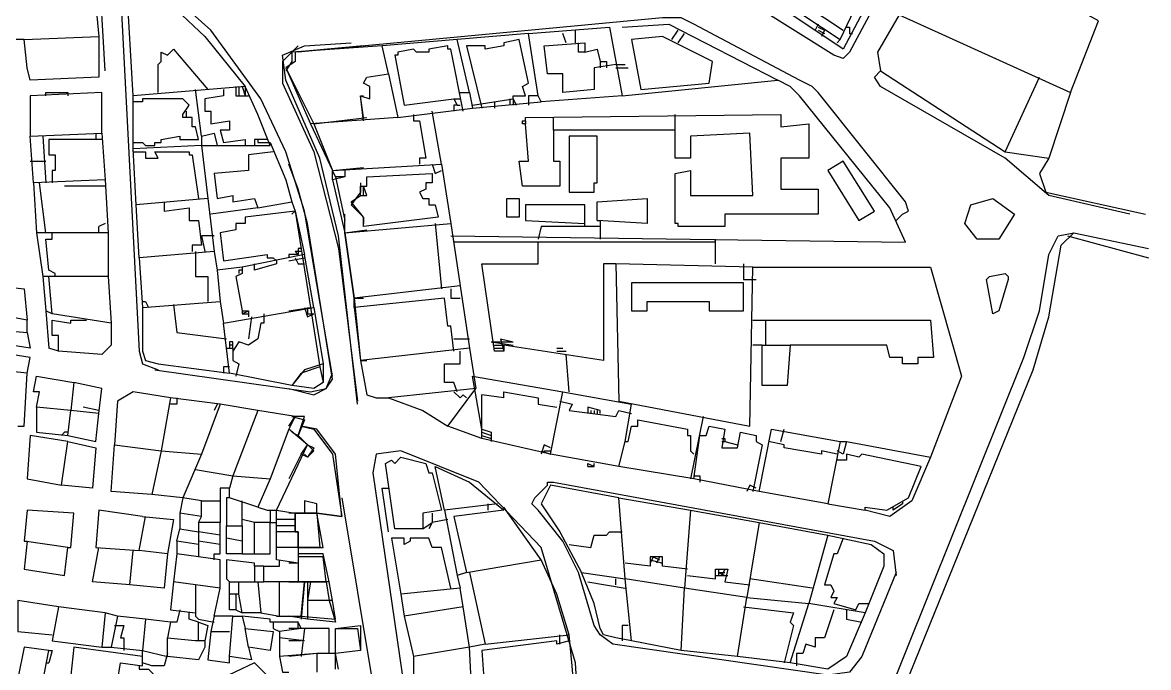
# Model space of a CAD drawing. Extents: x 636135 to 636995, y 811025 to 813508.
# Drawn here: x 636599.5 to 636961, y 812751.5 to 812958.5 of the extents above; entities that cross this region are included whole.
import ezdxf

# ---------------------------------------------------------------- set-up
doc = ezdxf.new("R2010")
doc.units = 0
for name, color, linetype in [('BLOCK', 7, 'CONTINUOUS'), ('BUILD', 3, 'CONTINUOUS'), ('ROADFAC', 4, 'CONTINUOUS')]:
    doc.layers.add(name, color=color, linetype=linetype)

msp = doc.modelspace()

# ---------------------------------------------------------------- linework, layer by layer
at = {"layer": 'BLOCK'}
for points in [[(636887, 812990), (636865, 812949)], [(636860, 812948), (636801, 812985)], [(636626, 812943), (636624, 812978)], [(636676, 812934), (636660, 812956), (636640, 812974)], [(636631, 812968), (636637, 812853)], [(636805, 812960), (636688, 812949)], [(636815, 812958), (636811, 812960), (636805, 812960)], [(636849, 812940), (636815, 812958)], [(636701, 812890), (636695, 812915), (636684, 812940), (636683, 812948), (636690, 812951)], [(636688, 812951), (636683, 812946), (636683, 812939), (636693, 812917), (636701, 812886)], [(636690, 812951), (636705, 812952)], [(636865, 812949), (636863, 812947), (636860, 812948)], [(636875, 812938), (636873, 812941), (636875, 812943)], [(636855, 812936), (636853, 812938), (636849, 812940)], [(636955, 812897), (636929, 812903), (636915, 812915), (636875, 812938)], [(636690, 812898), (636684, 812917), (636676, 812934)], [(636883, 812901), (636855, 812936)], [(636691, 812894), (636688, 812905), (636685, 812913)], [(636699, 812845), (636690, 812898)], [(636882, 812897), (636884, 812898), (636883, 812901)], [(636880, 812895), (636882, 812897)], [(636699, 812844), (636691, 812894)], [(636707, 812836), (636701, 812890)], [(636701, 812886), (636707, 812837)], [(636637, 812853), (636638, 812849), (636643, 812847)], [(636642, 812847), (636692, 812840)], [(636692, 812840), (636697, 812841), (636699, 812846)], [(636693, 812839), (636697, 812841), (636699, 812844)], [(636685, 812841), (636693, 812839)], [(636778, 812737), (636777, 812753), (636766, 812790), (636746, 812811), (636721, 812821), (636713, 812820), (636712, 812814)], [(636712, 812814), (636722, 812745), (636721, 812728)], [(636764, 812806), (636768, 812810)], [(636768, 812810), (636768, 812811), (636770, 812811)], [(636770, 812811), (636873, 812792)], [(636702, 812806), (636712, 812746)], [(636765, 812802), (636763, 812804), (636764, 812806)], [(636773, 812792), (636765, 812802)], [(636789, 812759), (636785, 812762), (636783, 812765), (636778, 812782), (636773, 812792)], [(636873, 812792), (636879, 812789), (636880, 812781)], [(636880, 812782), (636869, 812755)], [(636858, 812749), (636789, 812759)], [(636869, 812755), (636865, 812750), (636858, 812749)]]:
    msp.add_lwpolyline(points, dxfattribs=at)
at = {"layer": 'BUILD'}
for points in [[(636945, 812959), (636894, 812987), (636881, 812961), (636936, 812936), (636945, 812959)], [(636600, 812953), (636597, 812953), (636592, 812966), (636593, 812975), (636622, 812975), (636624, 812954)], [(636858, 812977), (636850, 812961), (636862, 812953), (636870, 812970), (636858, 812977)], [(636638, 812973), (636658, 812954), (636671, 812938)], [(636671, 812938), (636635, 812935), (636633, 812970)], [(636873, 812969), (636863, 812950), (636842, 812964)], [(636851, 812964), (636863, 812956)], [(636881, 812961), (636874, 812949), (636875, 812943), (636915, 812917), (636926, 812941)], [(636762, 812955), (636788, 812957)], [(636777, 812952), (636777, 812956)], [(636788, 812957), (636792, 812935)], [(636792, 812957), (636807, 812958), (636842, 812940)], [(636808, 812953), (636810, 812956)], [(636855, 812958), (636854, 812956)], [(636855, 812957), (636857, 812956)], [(636855, 812956), (636857, 812955)], [(636857, 812956), (636856, 812954)], [(636864, 812957), (636865, 812957), (636865, 812955), (636866, 812955)], [(636624, 812954), (636624, 812941), (636602, 812940), (636601, 812944), (636600, 812953), (636624, 812954)], [(636743, 812936), (636739, 812953), (636715, 812951)], [(636765, 812935), (636762, 812955), (636739, 812953)], [(636744, 812932), (636757, 812934), (636757, 812935), (636761, 812935), (636760, 812938), (636762, 812939), (636759, 812953), (636754, 812952), (636754, 812951), (636748, 812950), (636748, 812951), (636742, 812951), (636747, 812931)], [(636774, 812952), (636773, 812955)], [(636795, 812953), (636798, 812937), (636820, 812939), (636821, 812946), (636805, 812954), (636795, 812953)], [(636810, 812952), (636812, 812955)], [(636862, 812953), (636861, 812952)], [(636643, 812936), (636643, 812945), (636644, 812946), (636644, 812949)], [(636644, 812949), (636646, 812948), (636648, 812950)], [(636648, 812950), (636659, 812937)], [(636687, 812949), (636687, 812946), (636684, 812944)], [(636686, 812949), (636686, 812946), (636684, 812943)], [(636717, 812942), (636715, 812951), (636686, 812949)], [(636709, 812951), (636687, 812949)], [(636741, 812930), (636737, 812950), (636736, 812950), (636736, 812951), (636730, 812950), (636730, 812949), (636726, 812949), (636725, 812950), (636720, 812949), (636720, 812948), (636719, 812948), (636722, 812932), (636738, 812934), (636739, 812932), (636738, 812932), (636738, 812930)], [(636790, 812945), (636783, 812944), (636783, 812937), (636773, 812936), (636773, 812942), (636768, 812942), (636767, 812951), (636780, 812952), (636780, 812949), (636784, 812950), (636785, 812946), (636787, 812946), (636787, 812944)], [(636778, 812949), (636778, 812952)], [(636780, 812949), (636778, 812949)], [(636785, 812946), (636785, 812944)], [(636790, 812945), (636793, 812945)], [(636684, 812944), (636693, 812926), (636710, 812928)], [(636684, 812944), (636692, 812926)], [(636709, 812927), (636708, 812935), (636711, 812934), (636711, 812938), (636709, 812939), (636710, 812941), (636717, 812942)], [(636717, 812942), (636720, 812928)], [(636790, 812944), (636794, 812944)], [(636668, 812938), (636668, 812935), (636672, 812935)], [(636669, 812938), (636669, 812935)], [(636670, 812938), (636671, 812935)], [(636679, 812919), (636675, 812929), (636671, 812938)], [(636671, 812938), (636671, 812935)], [(636737, 812890), (636883, 812888), (636878, 812899), (636849, 812935), (636846, 812938), (636842, 812940)], [(636792, 812935), (636842, 812940)], [(636625, 812923), (636625, 812936), (636602, 812935), (636602, 812922), (636625, 812923)], [(636607, 812935), (636607, 812936), (636614, 812936), (636614, 812935)], [(636657, 812919), (636635, 812918), (636635, 812935)], [(636651, 812934), (636644, 812934), (636644, 812934), (636642, 812934), (636642, 812934), (636638, 812934), (636638, 812933), (636635, 812933)], [(636651, 812929), (636653, 812932), (636651, 812934)], [(636657, 812922), (636655, 812937)], [(636664, 812937), (636664, 812935), (636658, 812934), (636658, 812930), (636660, 812930), (636660, 812926), (636666, 812927), (636666, 812924), (636663, 812924), (636664, 812920), (636671, 812921), (636671, 812919)], [(636709, 812928), (636708, 812935), (636709, 812935)], [(636738, 812934), (636740, 812934)], [(636740, 812936), (636743, 812936)], [(636743, 812936), (636744, 812931)], [(636756, 812934), (636756, 812932)], [(636757, 812934), (636758, 812932)], [(636757, 812934), (636757, 812932)], [(636765, 812935), (636762, 812935)], [(636762, 812935), (636762, 812932)], [(636766, 812933), (636765, 812935)], [(636792, 812935), (636766, 812933)], [(636936, 812936), (636929, 812915), (636926, 812910), (636928, 812904), (636960, 812897)], [(636720, 812928), (636744, 812931)], [(636739, 812932), (636740, 812932)], [(636744, 812931), (636766, 812933)], [(636751, 812933), (636751, 812931)], [(636635, 812920), (636638, 812920), (636639, 812919), (636642, 812919), (636642, 812920), (636644, 812920), (636644, 812921), (636650, 812922), (636650, 812921), (636656, 812921), (636655, 812925), (636654, 812925), (636654, 812928), (636651, 812928), (636651, 812929)], [(636652, 812930), (636652, 812928)], [(636652, 812929), (636652, 812928)], [(636720, 812928), (636692, 812926), (636699, 812911)], [(636725, 812929), (636725, 812927), (636727, 812927), (636729, 812915), (636727, 812915), (636727, 812913)], [(636734, 812913), (636731, 812930)], [(636761, 812928), (636843, 812929), (636843, 812925), (636852, 812926), (636852, 812915), (636843, 812915), (636843, 812905), (636855, 812905), (636855, 812897), (636825, 812897), (636825, 812893), (636810, 812893), (636810, 812894), (636809, 812894), (636809, 812910), (636814, 812911), (636814, 812903), (636834, 812903), (636833, 812923), (636814, 812922), (636814, 812915), (636809, 812915), (636809, 812924), (636770, 812924), (636770, 812914), (636772, 812914), (636772, 812906), (636760, 812906), (636759, 812914), (636762, 812914), (636761, 812926), (636760, 812926), (636760, 812927), (636761, 812927), (636761, 812928)], [(636761, 812927), (636761, 812926)], [(636770, 812924), (636770, 812928)], [(636809, 812924), (636809, 812929)], [(636693, 812926), (636699, 812911), (636709, 812912)], [(636625, 812923), (636626, 812908), (636603, 812907), (636602, 812922)], [(636606, 812922), (636607, 812907)], [(636625, 812921), (636608, 812921), (636608, 812916), (636610, 812916), (636610, 812911), (636609, 812911), (636609, 812907)], [(636623, 812923), (636623, 812921)], [(636657, 812922), (636661, 812923), (636662, 812919)], [(636657, 812922), (636657, 812919), (636679, 812919)], [(636678, 812921), (636674, 812921), (636674, 812919)], [(636675, 812921), (636675, 812920), (636679, 812920)], [(636679, 812920), (636684, 812908), (636686, 812901)], [(636784, 812922), (636775, 812922), (636775, 812904), (636783, 812904), (636783, 812907), (636784, 812907), (636784, 812922)], [(636659, 812902), (636636, 812900), (636635, 812918)], [(636635, 812917), (636639, 812917), (636639, 812915), (636643, 812915), (636642, 812917), (636653, 812917), (636653, 812916), (636654, 812916), (636656, 812902)], [(636657, 812919), (636659, 812902)], [(636680, 812917), (636672, 812916), (636672, 812911), (636661, 812910), (636662, 812902), (636667, 812903), (636667, 812901), (636674, 812902), (636675, 812899), (636686, 812901)], [(636915, 812917), (636929, 812915)], [(636602, 812914), (636607, 812914)], [(636703, 812911), (636703, 812909), (636699, 812908), (636699, 812911), (636734, 812913), (636737, 812894)], [(636731, 812913), (636732, 812910), (636734, 812911)], [(636863, 812914), (636858, 812911), (636868, 812895), (636873, 812898), (636863, 812914)], [(636703, 812911), (636703, 812909), (636700, 812909), (636699, 812911)], [(636700, 812909), (636703, 812895)], [(636708, 812903), (636708, 812906), (636710, 812906), (636710, 812909), (636731, 812910), (636731, 812907), (636729, 812907), (636729, 812905), (636727, 812904), (636728, 812902), (636730, 812902), (636730, 812900), (636732, 812900), (636733, 812896), (636709, 812893), (636709, 812896)], [(636603, 812907), (636604, 812891)], [(636626, 812908), (636627, 812891), (636607, 812891), (636605, 812907)], [(636626, 812906), (636613, 812906)], [(636699, 812908), (636703, 812891)], [(636708, 812907), (636708, 812904)], [(636708, 812903), (636710, 812903), (636709, 812906)], [(636709, 812903), (636709, 812906)], [(636659, 812902), (636661, 812885), (636637, 812883), (636636, 812900)], [(636708, 812904), (636705, 812900), (636709, 812896)], [(636709, 812896), (636705, 812901), (636708, 812903)], [(636755, 812902), (636759, 812902), (636759, 812896), (636755, 812896), (636755, 812902)], [(636784, 812895), (636784, 812901), (636800, 812902), (636800, 812894), (636784, 812895), (636785, 812895), (636785, 812893), (636766, 812893), (636765, 812889)], [(636645, 812901), (636645, 812898), (636653, 812899), (636653, 812895), (636656, 812895), (636657, 812887), (636654, 812887), (636654, 812885)], [(636675, 812899), (636660, 812897)], [(636687, 812898), (636671, 812896), (636671, 812894), (636668, 812894), (636668, 812892), (636663, 812891), (636664, 812882), (636678, 812884), (636678, 812883), (636680, 812883), (636681, 812882)], [(636686, 812901), (636687, 812898), (636690, 812884)], [(636686, 812897), (636687, 812898), (636692, 812867)], [(636780, 812893), (636780, 812900), (636761, 812900), (636761, 812895), (636780, 812894)], [(636703, 812891), (636703, 812897)], [(636709, 812896), (636709, 812894)], [(636604, 812891), (636606, 812877)], [(636607, 812891), (636604, 812891)], [(636627, 812891), (636627, 812877), (636610, 812877), (636610, 812878), (636608, 812879), (636607, 812889), (636609, 812889), (636609, 812891)], [(636626, 812894), (636624, 812893)], [(636624, 812891), (636624, 812893)], [(636737, 812894), (636740, 812874), (636706, 812870), (636703, 812891), (636737, 812894)], [(636703, 812891), (636710, 812892)], [(636703, 812891), (636706, 812870), (636709, 812870)], [(636732, 812894), (636734, 812873)], [(636785, 812893), (636785, 812889)], [(636821, 812491), (636860, 812679), (636870, 812714), (636924, 812847), (636929, 812864), (636933, 812887), (636937, 812891), (636961, 812886)], [(636937, 812891), (636961, 812886)], [(636661, 812890), (636657, 812890), (636658, 812885)], [(636822, 812888), (636738, 812888)], [(636790, 812881), (636786, 812881), (636786, 812850), (636754, 812855), (636754, 812853), (636751, 812853), (636747, 812881), (636765, 812881), (636765, 812888)], [(636822, 812881), (636822, 812889)], [(636935, 812890), (636961, 812883)], [(636655, 812885), (636655, 812877), (636659, 812877), (636659, 812869)], [(636661, 812885), (636662, 812879)], [(636693, 812867), (636690, 812884), (636670, 812880), (636670, 812878), (636668, 812877), (636670, 812866), (636672, 812866), (636672, 812864)], [(636689, 812886), (636688, 812886), (636688, 812884), (636685, 812884), (636685, 812883)], [(636688, 812884), (636685, 812884)], [(636689, 812885), (636687, 812885)], [(636687, 812885), (636688, 812884)], [(636637, 812883), (636638, 812867), (636663, 812869)], [(636670, 812880), (636662, 812879)], [(636681, 812882), (636681, 812881), (636674, 812879), (636674, 812881)], [(636685, 812882), (636690, 812883)], [(636687, 812883), (636688, 812881), (636690, 812881)], [(636687, 812883), (636688, 812881)], [(636688, 812881), (636690, 812881)], [(636834, 812880), (636790, 812881), (636791, 812837), (636833, 812829)], [(636831, 812881), (636831, 812876), (636835, 812876)], [(636833, 812829), (636834, 812880), (636891, 812880), (636901, 812845), (636891, 812819)], [(636606, 812877), (636607, 812866)], [(636610, 812877), (636606, 812877)], [(636627, 812877), (636628, 812862), (636609, 812865), (636608, 812877)], [(636662, 812879), (636663, 812869)], [(636670, 812879), (636669, 812879), (636669, 812878)], [(636591, 812874), (636600, 812873), (636601, 812863)], [(636737, 812873), (636737, 812870), (636740, 812870)], [(636740, 812874), (636743, 812854)], [(636831, 812875), (636795, 812875), (636795, 812866), (636800, 812866), (636800, 812869), (636820, 812869), (636820, 812866), (636831, 812866), (636831, 812875)], [(636638, 812869), (636639, 812869), (636640, 812867)], [(636663, 812869), (636664, 812862)], [(636706, 812870), (636708, 812850), (636710, 812850)], [(636706, 812870), (636709, 812870)], [(636738, 812853), (636737, 812861), (636736, 812861), (636735, 812870), (636706, 812867), (636708, 812850)], [(636706, 812867), (636706, 812870)], [(636607, 812866), (636608, 812854)], [(636609, 812865), (636607, 812866)], [(636638, 812867), (636638, 812853)], [(636648, 812868), (636649, 812859), (636665, 812857)], [(636664, 812862), (636693, 812867), (636696, 812849)], [(636670, 812866), (636670, 812865), (636672, 812865)], [(636670, 812865), (636672, 812866)], [(636685, 812866), (636692, 812867), (636695, 812848)], [(636690, 812867), (636691, 812864), (636693, 812865)], [(636691, 812867), (636691, 812865), (636693, 812865)], [(636601, 812859), (636601, 812863), (636590, 812865)], [(636628, 812862), (636628, 812855), (636625, 812852), (636611, 812853), (636611, 812858), (636609, 812858), (636609, 812863), (636615, 812862), (636615, 812863), (636620, 812863), (636620, 812863)], [(636643, 812849), (636666, 812846), (636664, 812862)], [(636677, 812865), (636677, 812862), (636676, 812862), (636675, 812857), (636672, 812855), (636669, 812856), (636667, 812853)], [(636673, 812864), (636672, 812857)], [(636834, 812863), (636891, 812863), (636892, 812851), (636887, 812851), (636887, 812849), (636882, 812849), (636882, 812851), (636878, 812851), (636877, 812855), (636846, 812855), (636845, 812842), (636837, 812842), (636837, 812855), (636834, 812855)], [(636838, 812863), (636838, 812855)], [(636589, 812853), (636590, 812860), (636601, 812859), (636602, 812854), (636589, 812856)], [(636667, 812854), (636667, 812856), (636666, 812856), (636666, 812854)], [(636667, 812855), (636666, 812855)], [(636738, 812857), (636743, 812857)], [(636750, 812856), (636757, 812856)], [(636750, 812856), (636757, 812855)], [(636751, 812855), (636754, 812855)], [(636753, 812857), (636757, 812856)], [(636753, 812857), (636754, 812853)], [(636837, 812855), (636846, 812855)], [(636601, 812846), (636602, 812851), (636589, 812853), (636588, 812848)], [(636611, 812853), (636608, 812854)], [(636638, 812853), (636639, 812850), (636643, 812849)], [(636665, 812854), (636667, 812854), (636667, 812850), (636669, 812849), (636668, 812845)], [(636743, 812854), (636708, 812850), (636710, 812839)], [(636739, 812840), (636738, 812843), (636735, 812843), (636735, 812849), (636740, 812849), (636740, 812853)], [(636743, 812854), (636745, 812841)], [(636751, 812854), (636754, 812854)], [(636771, 812854), (636773, 812854)], [(636771, 812854), (636773, 812854)], [(636771, 812853), (636774, 812853)], [(636775, 812840), (636774, 812852)], [(636598, 812829), (636600, 812829), (636601, 812846), (636572, 812849), (636569, 812831)], [(636666, 812848), (636664, 812848), (636664, 812846)], [(636696, 812849), (636690, 812847), (636686, 812842)], [(636696, 812849), (636696, 812843), (636693, 812841), (636686, 812842)], [(636695, 812848), (636689, 812846), (636686, 812842)], [(636695, 812848), (636696, 812843), (636693, 812841), (636686, 812842)], [(636708, 812850), (636710, 812839)], [(636603, 812840), (636604, 812845), (636616, 812843), (636615, 812834), (636604, 812835), (636605, 812840), (636603, 812840)], [(636686, 812842), (636666, 812846)], [(636769, 812820), (636747, 812825), (636747, 812828), (636744, 812845), (636773, 812840)], [(636624, 812833), (636625, 812841), (636616, 812843)], [(636647, 812838), (636635, 812840), (636630, 812837), (636629, 812823)], [(636745, 812841), (636717, 812838)], [(636747, 812825), (636736, 812829), (636745, 812841)], [(636738, 812840), (636740, 812838), (636741, 812839), (636742, 812838)], [(636754, 812838), (636754, 812840), (636765, 812838), (636765, 812836), (636771, 812835)], [(636791, 812816), (636791, 812816), (636769, 812820), (636773, 812840), (636795, 812836)], [(636663, 812836), (636647, 812838), (636644, 812821)], [(636649, 812838), (636649, 812836), (636647, 812836)], [(636710, 812839), (636713, 812838), (636717, 812838)], [(636717, 812838), (636728, 812834), (636736, 812829)], [(636747, 812828), (636747, 812839)], [(636747, 812828), (636747, 812839)], [(636754, 812838), (636747, 812839)], [(636772, 812837), (636776, 812836), (636775, 812834), (636790, 812832), (636791, 812834), (636795, 812833)], [(636604, 812835), (636604, 812827), (636614, 812826), (636615, 812834)], [(636614, 812826), (636623, 812824), (636624, 812833), (636615, 812834)], [(636624, 812834), (636619, 812835)], [(636675, 812834), (636663, 812836), (636657, 812820)], [(636662, 812836), (636661, 812834)], [(636687, 812832), (636675, 812834), (636667, 812813)], [(636785, 812833), (636785, 812834), (636781, 812835), (636781, 812833)], [(636782, 812834), (636782, 812833)], [(636783, 812834), (636783, 812833)], [(636784, 812834), (636784, 812833)], [(636793, 812824), (636795, 812836)], [(636688, 812826), (636690, 812832), (636687, 812832), (636685, 812828)], [(636686, 812832), (636690, 812831), (636688, 812826), (636693, 812821), (636691, 812819), (636689, 812820), (636685, 812812)], [(636685, 812829), (636687, 812832)], [(636815, 812812), (636791, 812816), (636793, 812824), (636794, 812824), (636795, 812829), (636797, 812829), (636797, 812831), (636813, 812828), (636813, 812826), (636814, 812826), (636814, 812821), (636815, 812820)], [(636818, 812832), (636814, 812812)], [(636614, 812824), (636602, 812826), (636601, 812812), (636612, 812810), (636614, 812824)], [(636614, 812827), (636613, 812827), (636612, 812826)], [(636675, 812803), (636678, 812802), (636681, 812802), (636691, 812823), (636685, 812828), (636679, 812812)], [(636686, 812827), (636688, 812826)], [(636694, 812801), (636702, 812800), (636700, 812820), (636694, 812828), (636689, 812829)], [(636689, 812829), (636693, 812828), (636699, 812820), (636702, 812800), (636694, 812801)], [(636747, 812828), (636750, 812827), (636750, 812824)], [(636747, 812827), (636750, 812826)], [(636747, 812826), (636750, 812825)], [(636836, 812808), (636815, 812812), (636817, 812826), (636819, 812826), (636820, 812829), (636825, 812828), (636824, 812822), (636829, 812822), (636830, 812827), (636835, 812826), (636835, 812824), (636837, 812823), (636834, 812808)], [(636858, 812804), (636836, 812808), (636840, 812828), (636862, 812824)], [(636843, 812824), (636844, 812828)], [(636614, 812824), (636623, 812822), (636622, 812809), (636612, 812810)], [(636641, 812807), (636628, 812808), (636629, 812823), (636644, 812821), (636641, 812807)], [(636689, 812820), (636691, 812823)], [(636691, 812823), (636693, 812822), (636691, 812819), (636690, 812820)], [(636769, 812822), (636767, 812823), (636766, 812820)], [(636824, 812825), (636825, 812825), (636825, 812824), (636829, 812823)], [(636824, 812825), (636825, 812825)], [(636824, 812824), (636825, 812824)], [(636861, 812820), (636856, 812821), (636856, 812820), (636844, 812822), (636844, 812823), (636839, 812824)], [(636862, 812824), (636858, 812804), (636870, 812802), (636870, 812803), (636877, 812802), (636884, 812806), (636888, 812816), (636869, 812820), (636868, 812819), (636864, 812820), (636864, 812818), (636861, 812818)], [(636862, 812824), (636864, 812824), (636863, 812820), (636861, 812821)], [(636864, 812824), (636891, 812819), (636885, 812805), (636878, 812800), (636870, 812802)], [(636644, 812821), (636657, 812820), (636651, 812806), (636641, 812807)], [(636734, 812802), (636728, 812801), (636728, 812796), (636719, 812796), (636716, 812817), (636718, 812818), (636719, 812817), (636721, 812819), (636729, 812817), (636730, 812814), (636731, 812814), (636734, 812802)], [(636766, 812821), (636769, 812820)], [(636767, 812821), (636769, 812821)], [(636655, 812815), (636667, 812813), (636666, 812809), (636663, 812809), (636663, 812805)], [(636752, 812804), (636735, 812802), (636732, 812816)], [(636732, 812816), (636743, 812811), (636754, 812802)], [(636781, 812817), (636783, 812816)], [(636781, 812816), (636781, 812817)], [(636781, 812816), (636783, 812816)], [(636783, 812816), (636783, 812817)], [(636667, 812813), (636679, 812812), (636675, 812803), (636666, 812806), (636666, 812809)], [(636815, 812813), (636817, 812813), (636817, 812811)], [(636717, 812795), (636715, 812809), (636717, 812809)], [(636779, 812782), (636793, 812780), (636791, 812806), (636769, 812810), (636766, 812804)], [(636835, 812809), (636833, 812810), (636832, 812808)], [(636657, 812800), (636657, 812805), (636651, 812806), (636650, 812801)], [(636657, 812805), (636663, 812805), (636663, 812798)], [(636666, 812806), (636665, 812806), (636665, 812797), (636670, 812797), (636670, 812805)], [(636694, 812801), (636694, 812804), (636690, 812805), (636690, 812801)], [(636749, 812802), (636749, 812804)], [(636766, 812804), (636772, 812795), (636779, 812782)], [(636791, 812806), (636814, 812802), (636812, 812777), (636793, 812780)], [(636882, 812805), (636882, 812804), (636879, 812802), (636879, 812803)], [(636614, 812790), (636615, 812790), (636616, 812801), (636601, 812802), (636600, 812792), (636601, 812792)], [(636638, 812800), (636624, 812802), (636623, 812790), (636637, 812789), (636639, 812800)], [(636656, 812798), (636657, 812800), (636650, 812801), (636650, 812796)], [(636679, 812802), (636679, 812798), (636681, 812798)], [(636687, 812801), (636687, 812799), (636681, 812799), (636681, 812802), (636687, 812801)], [(636687, 812801), (636694, 812801), (636695, 812790), (636688, 812790), (636688, 812795), (636687, 812795), (636687, 812801), (636685, 812801)], [(636688, 812790), (636696, 812790), (636694, 812801), (636687, 812801)], [(636731, 812801), (636731, 812798)], [(636735, 812802), (636739, 812781)], [(636754, 812802), (636738, 812800), (636742, 812782), (636766, 812786)], [(636766, 812786), (636759, 812796), (636754, 812803)], [(636814, 812802), (636836, 812798), (636832, 812774), (636812, 812777)], [(636638, 812800), (636648, 812799), (636646, 812788), (636637, 812789)], [(636663, 812794), (636663, 812798), (636656, 812798), (636656, 812795)], [(636670, 812797), (636670, 812792), (636665, 812793), (636665, 812797)], [(636670, 812788), (636674, 812788), (636674, 812798), (636670, 812799)], [(636674, 812788), (636679, 812788), (636679, 812798), (636674, 812798)], [(636687, 812799), (636687, 812797), (636681, 812797), (636681, 812799)], [(636687, 812797), (636687, 812795), (636681, 812795), (636681, 812797)], [(636687, 812799), (636685, 812799)], [(636687, 812797), (636685, 812797)], [(636728, 812796), (636731, 812798)], [(636731, 812798), (636730, 812796)], [(636736, 812799), (636731, 812798)], [(636836, 812798), (636858, 812794), (636852, 812772)], [(636649, 812792), (636650, 812796), (636656, 812795), (636656, 812792)], [(636663, 812791), (636663, 812794), (636656, 812795)], [(636670, 812792), (636670, 812788), (636665, 812788), (636665, 812793)], [(636687, 812795), (636688, 812795), (636688, 812790), (636681, 812790), (636681, 812795)], [(636687, 812795), (636685, 812795)], [(636737, 812777), (636734, 812790), (636731, 812790), (636730, 812793), (636724, 812793), (636724, 812792), (636722, 812791), (636722, 812793), (636718, 812793), (636721, 812775)], [(636775, 812791), (636782, 812790), (636783, 812794), (636787, 812794), (636788, 812795), (636792, 812795)], [(636863, 812793), (636861, 812788), (636860, 812788), (636857, 812778), (636859, 812778), (636860, 812776), (636859, 812774), (636861, 812774), (636860, 812772), (636867, 812770), (636868, 812772), (636871, 812772)], [(636858, 812794), (636872, 812791)], [(636601, 812792), (636600, 812783), (636613, 812781), (636614, 812790), (636600, 812792)], [(636634, 812778), (636622, 812779), (636624, 812790)], [(636656, 812791), (636649, 812792), (636649, 812788)], [(636661, 812786), (636661, 812788), (636663, 812788), (636663, 812791), (636656, 812792), (636656, 812787)], [(636688, 812790), (636688, 812785), (636681, 812786), (636681, 812790)], [(636688, 812790), (636685, 812790)], [(636688, 812790), (636688, 812787)], [(636872, 812791), (636876, 812788), (636876, 812784)], [(636646, 812788), (636645, 812777), (636634, 812778), (636635, 812789)], [(636663, 812777), (636663, 812786), (636649, 812788), (636648, 812779)], [(636674, 812784), (636674, 812785), (636665, 812786), (636665, 812780), (636666, 812779), (636674, 812779)], [(636688, 812785), (636688, 812779), (636677, 812779), (636677, 812784), (636682, 812784), (636682, 812786)], [(636698, 812779), (636696, 812788), (636688, 812788)], [(636697, 812779), (636696, 812787), (636688, 812787), (636688, 812779)], [(636775, 812762), (636771, 812775), (636766, 812786)], [(636813, 812783), (636805, 812784), (636805, 812787), (636801, 812787), (636801, 812784), (636793, 812785)], [(636802, 812787), (636801, 812785)], [(636801, 812786), (636805, 812785)], [(636802, 812787), (636804, 812786)], [(636804, 812787), (636803, 812785)], [(636677, 812784), (636674, 812784), (636674, 812779), (636677, 812779)], [(636688, 812785), (636685, 812785)], [(636813, 812781), (636822, 812780), (636822, 812783), (636826, 812783), (636825, 812779), (636833, 812778)], [(636823, 812783), (636823, 812781)], [(636825, 812783), (636824, 812781)], [(636876, 812784), (636870, 812769), (636852, 812772)], [(636655, 812778), (636648, 812779), (636647, 812770), (636655, 812769)], [(636669, 812775), (636666, 812775), (636666, 812779)], [(636669, 812779), (636675, 812779), (636676, 812769), (636670, 812769)], [(636669, 812775), (636669, 812779)], [(636676, 812769), (636682, 812768), (636682, 812779)], [(636681, 812768), (636689, 812768), (636690, 812779), (636688, 812779)], [(636688, 812779), (636685, 812779)], [(636685, 812779), (636691, 812779), (636691, 812767), (636685, 812768)], [(636690, 812779), (636689, 812767)], [(636692, 812779), (636690, 812779)], [(636699, 812773), (636698, 812779), (636692, 812779), (636691, 812773)], [(636691, 812779), (636697, 812779), (636698, 812773), (636691, 812773)], [(636742, 812782), (636739, 812781)], [(636739, 812781), (636740, 812777)], [(636743, 812782), (636748, 812759), (636775, 812762)], [(636790, 812761), (636786, 812762), (636785, 812764), (636783, 812772), (636779, 812782)], [(636781, 812779), (636793, 812777)], [(636790, 812778), (636790, 812780)], [(636811, 812757), (636795, 812760), (636793, 812780)], [(636822, 812781), (636826, 812781)], [(636823, 812782), (636825, 812782)], [(636823, 812782), (636825, 812781)], [(636853, 812777), (636833, 812780)], [(636661, 812768), (636663, 812777), (636655, 812778), (636655, 812768), (636656, 812767), (636661, 812766)], [(636668, 812775), (636668, 812770), (636666, 812770), (636666, 812775)], [(636668, 812770), (636670, 812769), (636669, 812775)], [(636741, 812771), (636740, 812777), (636721, 812775), (636722, 812768)], [(636829, 812755), (636811, 812757), (636812, 812777)], [(636611, 812771), (636598, 812773), (636598, 812763), (636609, 812762)], [(636689, 812768), (636700, 812767), (636699, 812773), (636691, 812773), (636691, 812767)], [(636698, 812773), (636700, 812766), (636691, 812767)], [(636846, 812753), (636829, 812755), (636832, 812774)], [(636832, 812774), (636852, 812772)], [(636846, 812753), (636852, 812772)], [(636626, 812769), (636611, 812771), (636609, 812760), (636625, 812758)], [(636630, 812768), (636626, 812769), (636625, 812758), (636628, 812758)], [(636639, 812767), (636630, 812768), (636628, 812758), (636638, 812757)], [(636650, 812770), (636649, 812766), (636647, 812766), (636646, 812761), (636656, 812760), (636656, 812766), (636653, 812767), (636653, 812769)], [(636667, 812768), (636661, 812768), (636660, 812763), (636666, 812763)], [(636672, 812758), (636673, 812754), (636666, 812755), (636667, 812768), (636670, 812768)], [(636680, 812766), (636679, 812766), (636679, 812767), (636670, 812768), (636671, 812764), (636680, 812763)], [(636743, 812758), (636741, 812771), (636722, 812768), (636725, 812755)], [(636831, 812771), (636847, 812769), (636846, 812766), (636847, 812765), (636844, 812753)], [(636870, 812769), (636864, 812755), (636858, 812751), (636846, 812753)], [(636860, 812770), (636857, 812761), (636854, 812761), (636854, 812758), (636851, 812759), (636850, 812756), (636848, 812756), (636848, 812752)], [(636864, 812770), (636864, 812767), (636869, 812766)], [(636629, 812765), (636632, 812765), (636631, 812761), (636632, 812761), (636632, 812757)], [(636647, 812766), (636639, 812767), (636638, 812757), (636646, 812755)], [(636656, 812766), (636659, 812765), (636658, 812760), (636655, 812760)], [(636689, 812764), (636688, 812766), (636680, 812766), (636680, 812764), (636682, 812763)], [(636690, 812764), (636688, 812764), (636688, 812766), (636685, 812766)], [(636700, 812756), (636700, 812764), (636708, 812765), (636708, 812757), (636700, 812756)], [(636794, 812765), (636792, 812765)], [(636792, 812765), (636792, 812760)], [(636658, 812760), (636658, 812758), (636656, 812754), (636646, 812755), (636646, 812761)], [(636660, 812763), (636659, 812754), (636666, 812753), (636666, 812755)], [(636680, 812763), (636679, 812757), (636672, 812758), (636671, 812764)], [(636690, 812764), (636689, 812764), (636682, 812763), (636682, 812761)], [(636690, 812760), (636682, 812761), (636682, 812755)], [(636688, 812764), (636685, 812764)], [(636698, 812756), (636698, 812764), (636690, 812764), (636689, 812755)], [(636698, 812756), (636698, 812764), (636690, 812764), (636689, 812755)], [(636700, 812756), (636700, 812764), (636707, 812764), (636708, 812757), (636700, 812756)], [(636772, 812759), (636772, 812762)], [(636777, 812739), (636776, 812752), (636775, 812762)], [(636795, 812760), (636790, 812761)], [(636608, 812757), (636600, 812758), (636598, 812748), (636606, 812747), (636608, 812757)], [(636608, 812757), (636609, 812757)], [(636609, 812757), (636608, 812753)], [(636638, 812755), (636616, 812758), (636615, 812749), (636630, 812747), (636631, 812753), (636638, 812752), (636638, 812753)], [(636641, 812752), (636638, 812753), (636638, 812757)], [(636689, 812760), (636685, 812760)], [(636744, 812739), (636743, 812758), (636725, 812755), (636725, 812738)], [(636748, 812759), (636743, 812758)], [(636775, 812760), (636771, 812759), (636771, 812760), (636747, 812757), (636748, 812742), (636766, 812742), (636766, 812743), (636769, 812744), (636769, 812740), (636772, 812740), (636772, 812738), (636775, 812738), (636775, 812739), (636777, 812739)], [(636646, 812756), (636645, 812752), (636641, 812752)], [(636694, 812756), (636682, 812755), (636683, 812750), (636685, 812750)], [(636694, 812756), (636685, 812755)], [(636701, 812751), (636700, 812756), (636694, 812756), (636694, 812750)], [(636700, 812751), (636700, 812756), (636694, 812756), (636694, 812750)], [(636607, 812753), (636608, 812753)], [(636637, 812752), (636637, 812751), (636640, 812751), (636645, 812746), (636644, 812741), (636630, 812743)], [(636674, 812753), (636655, 812744), (636662, 812735), (636683, 812744), (636674, 812753)]]:
    msp.add_lwpolyline(points, dxfattribs=at)
at = {"layer": 'ROADFAC'}
for points in [[(636904, 812900), (636911, 812902)], [(636911, 812902), (636918, 812897), (636913, 812889)], [(636906, 812889), (636902, 812894), (636904, 812900)], [(636929, 812884), (636932, 812890), (636937, 812891)], [(636937, 812891), (636961, 812886)], [(636913, 812889), (636906, 812889)], [(636868, 812719), (636921, 812851), (636926, 812866), (636929, 812884)], [(636909, 812876), (636909, 812876), (636910, 812877)], [(636910, 812877), (636915, 812878)], [(636915, 812878), (636916, 812877), (636916, 812876)], [(636911, 812865), (636909, 812876)], [(636916, 812876), (636913, 812866)], [(636913, 812866), (636911, 812865), (636911, 812865)]]:
    msp.add_lwpolyline(points, dxfattribs=at)

doc.saveas('drawing.dxf')
